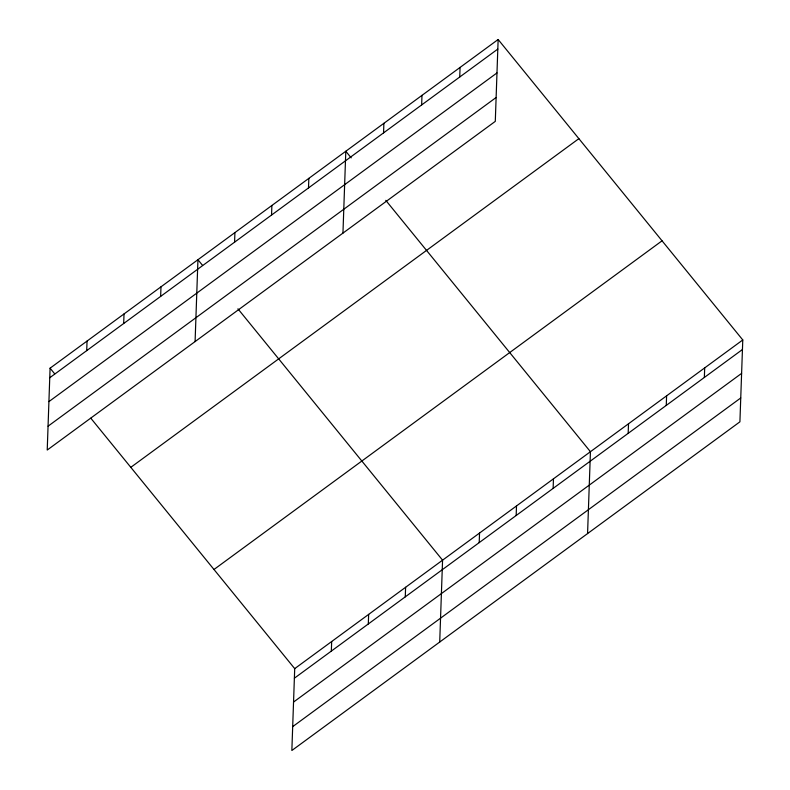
<?xml version="1.0" encoding="UTF-8"?>
<svg xmlns="http://www.w3.org/2000/svg" width="790" height="790" viewBox="0 0 790 790"><rect width="100%" height="100%" fill="white"/><g stroke="black" fill="none" stroke-linecap="round" stroke-linejoin="round"><path stroke-width="1.19" d="M50.086 368.18L47.222 450.043L495.291 121.364L498.144 39.5L50.086 368.18L54.698 373.848M86.712 350.632L87.048 341.063M123.684 323.515L124.02 313.946M160.647 296.398L160.982 286.829M195.091 341.576L197.944 259.713L202.556 265.381M234.581 242.165L234.916 232.596M271.543 215.048L271.879 205.479M308.505 187.931L308.841 178.372M90.83 418.226L294.709 668.636L291.856 750.5L739.914 421.821L742.778 339.957L498.144 39.5M342.949 233.109L345.803 151.255L351.185 157.862M331.336 651.088L331.672 641.519M383.555 132.878L383.891 123.309M368.308 623.972L368.644 614.403M421.643 104.942L421.978 95.373M405.27 596.855L405.606 587.286M439.714 642.033L442.568 560.179L237.928 308.821M459.731 77.005L460.066 67.436M479.204 542.621L479.54 533.062M516.166 515.505L516.502 505.946M553.128 488.388L553.464 478.829M587.572 533.566L590.436 451.712L385.787 200.354M628.178 433.335L628.514 423.776M666.266 405.398L666.602 395.829M704.354 377.462L704.69 367.893M49.75 377.748L497.819 49.069M48.921 401.606L496.979 72.927M48.062 426.185L496.12 97.506M130.814 467.334L578.873 138.655M213.981 569.491L662.05 240.812M294.709 668.636L742.778 339.957M294.374 678.205L742.442 349.526M293.544 702.063L741.603 373.384M292.685 726.642L740.744 397.963"/></g></svg>
